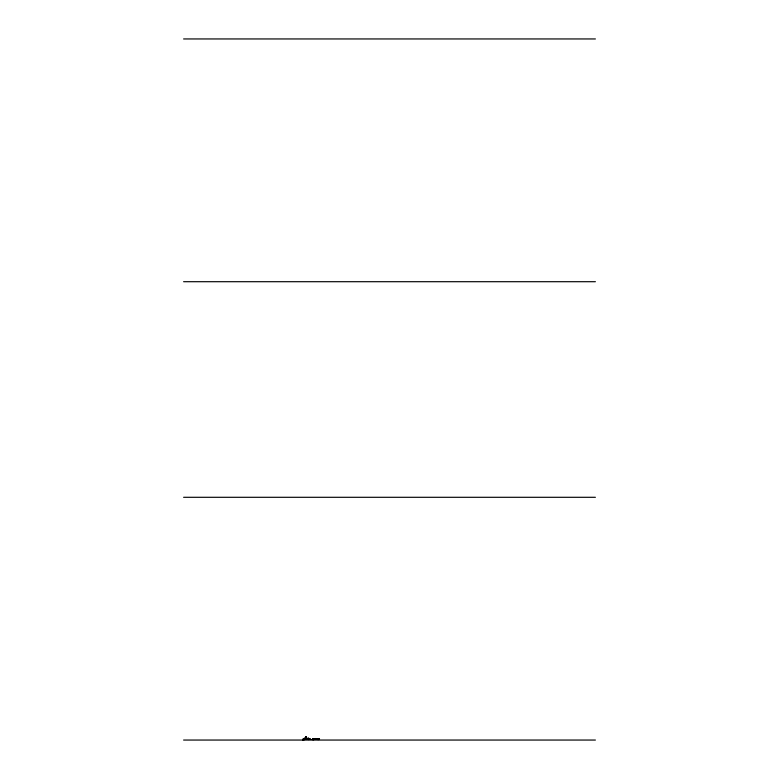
<?xml version="1.0" encoding="UTF-8"?>
<svg xmlns="http://www.w3.org/2000/svg" width="779" height="779" viewBox="0 0 779 779"><rect width="100%" height="100%" fill="white"/><g stroke="black" fill="none" stroke-linecap="round" stroke-linejoin="round"><path stroke-width="1.17" d="M305.319 738.404C304.599 741.238 302.427 738.541 304.667 739.271M305.271 738.346C306.614 738.998 301.454 739.661 303.109 739.252M306.283 737.372L305.884 737.44M313.548 739.612C316.06 738.57 313.002 739.028 314.112 739.115M306.322 738.064L306.098 738.521L307.043 738.57M304.774 738.336L303.937 739.047M306.293 738.132C307.939 739.709 305.271 738.95 307.257 738.628M304.949 738.385L304.073 738.891M302.642 739.894L303.255 739.573M303.985 738.443L303.177 739.359M303.868 738.755L304.443 738.268M307.676 738.969L308.465 738.93M317.004 739.242L319.429 739.466L318.095 739.154M318.114 739.125L317.082 738.901L318.358 739.524M304.453 738.336L303.06 739.407L304.034 738.502M304.151 738.667L303.294 739.31L303.937 738.94M313.255 739.446L314.093 739.125M303.625 739.154L304.482 738.414M304.161 739.144L304.336 739.047M303.313 739.69L303.927 739.368L302.758 739.894M313.324 739.32C310.266 740.274 317.248 738.414 313.596 739.67M308.679 739.135L310.032 739.485L308.708 739.164M310.1 739.154L308.309 738.443L310.12 739.125M313.343 738.94C311.59 739.612 315.144 738.336 313.275 739.076M318.251 739.612L317.014 739.31M319.487 739.154L318.29 738.872L319.517 739.115M183.601 38.95L595.399 38.95M183.601 281.706L595.399 281.706M183.601 497.294L595.399 497.294M183.601 740.05L595.399 740.05M308.659 738.989L307.734 738.482M308.348 738.404L309.506 739.057M307.754 739.037C310.509 739.349 307.559 740.323 307.793 738.346M307.471 738.434L308.221 739.213L307.578 738.297M311.941 739.544L313.207 739.096L311.999 739.505M315.446 738.541L316.79 738.765L315.446 738.541M315.407 738.881L316.751 739.115L315.427 738.872M305.816 736.691L306.449 736.71L305.816 736.691M309.867 739.008L308.426 738.258L309.867 739.008"/></g></svg>
